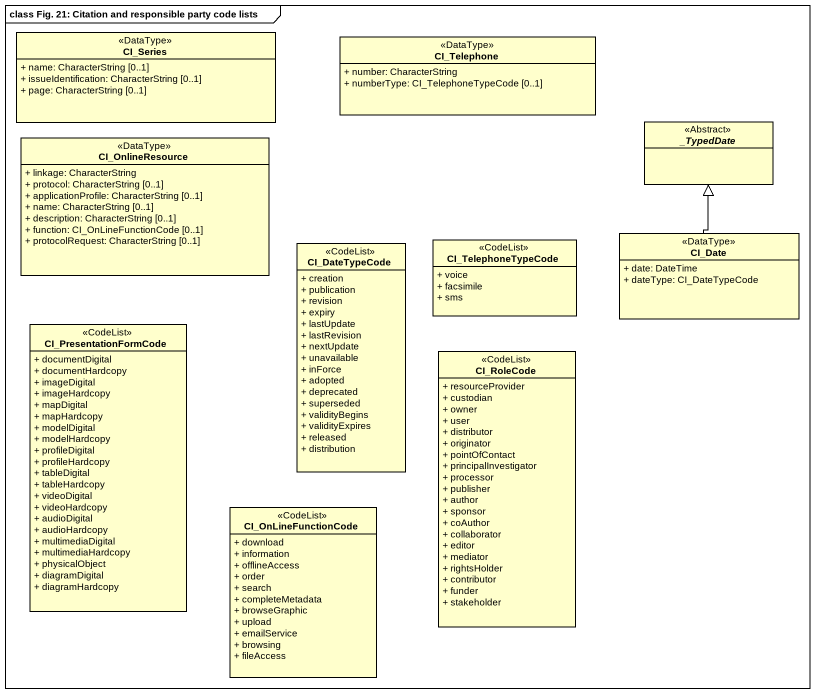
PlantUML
@startuml
mainframe class Fig. 21: Citation and responsible party code lists
hide circle
hide empty members
skinparam classAttributeIconSize 0
class CI_Series <<DataType>> {
  + name: CharacterString [0..1]
  + issueIdentification: CharacterString [0..1]
  + page: CharacterString [0..1]
}
class CI_Telephone <<DataType>> {
  + number: CharacterString
  + numberType: CI_TelephoneTypeCode [0..1]
}
abstract class "_TypedDate" as TypedDate <<Abstract>>
class CI_OnlineResource <<DataType>> {
  + linkage: CharacterString
  + protocol: CharacterString [0..1]
  + applicationProfile: CharacterString [0..1]
  + name: CharacterString [0..1]
  + description: CharacterString [0..1]
  + function: CI_OnLineFunctionCode [0..1]
  + protocolRequest: CharacterString [0..1]
}
class CI_DateTypeCode <<CodeList>> {
  + creation
  + publication
  + revision
  + expiry
  + lastUpdate
  + lastRevision
  + nextUpdate
  + unavailable
  + inForce
  + adopted
  + deprecated
  + superseded
  + validityBegins
  + validityExpires
  + released
  + distribution
}
class CI_TelephoneTypeCode <<CodeList>> {
  + voice
  + facsimile
  + sms
}
class CI_Date <<DataType>> {
  + date: DateTime
  + dateType: CI_DateTypeCode
}
class CI_PresentationFormCode <<CodeList>> {
  + documentDigital
  + documentHardcopy
  + imageDigital
  + imageHardcopy
  + mapDigital
  + mapHardcopy
  + modelDigital
  + modelHardcopy
  + profileDigital
  + profileHardcopy
  + tableDigital
  + tableHardcopy
  + videoDigital
  + videoHardcopy
  + audioDigital
  + audioHardcopy
  + multimediaDigital
  + multimediaHardcopy
  + physicalObject
  + diagramDigital
  + diagramHardcopy
}
class CI_RoleCode <<CodeList>> {
  + resourceProvider
  + custodian
  + owner
  + user
  + distributor
  + originator
  + pointOfContact
  + principalInvestigator
  + processor
  + publisher
  + author
  + sponsor
  + coAuthor
  + collaborator
  + editor
  + mediator
  + rightsHolder
  + contributor
  + funder
  + stakeholder
}
class CI_OnLineFunctionCode <<CodeList>> {
  + download
  + information
  + offlineAccess
  + order
  + search
  + completeMetadata
  + browseGraphic
  + upload
  + emailService
  + browsing
  + fileAccess
}
CI_Date -up-|> TypedDate
@enduml
